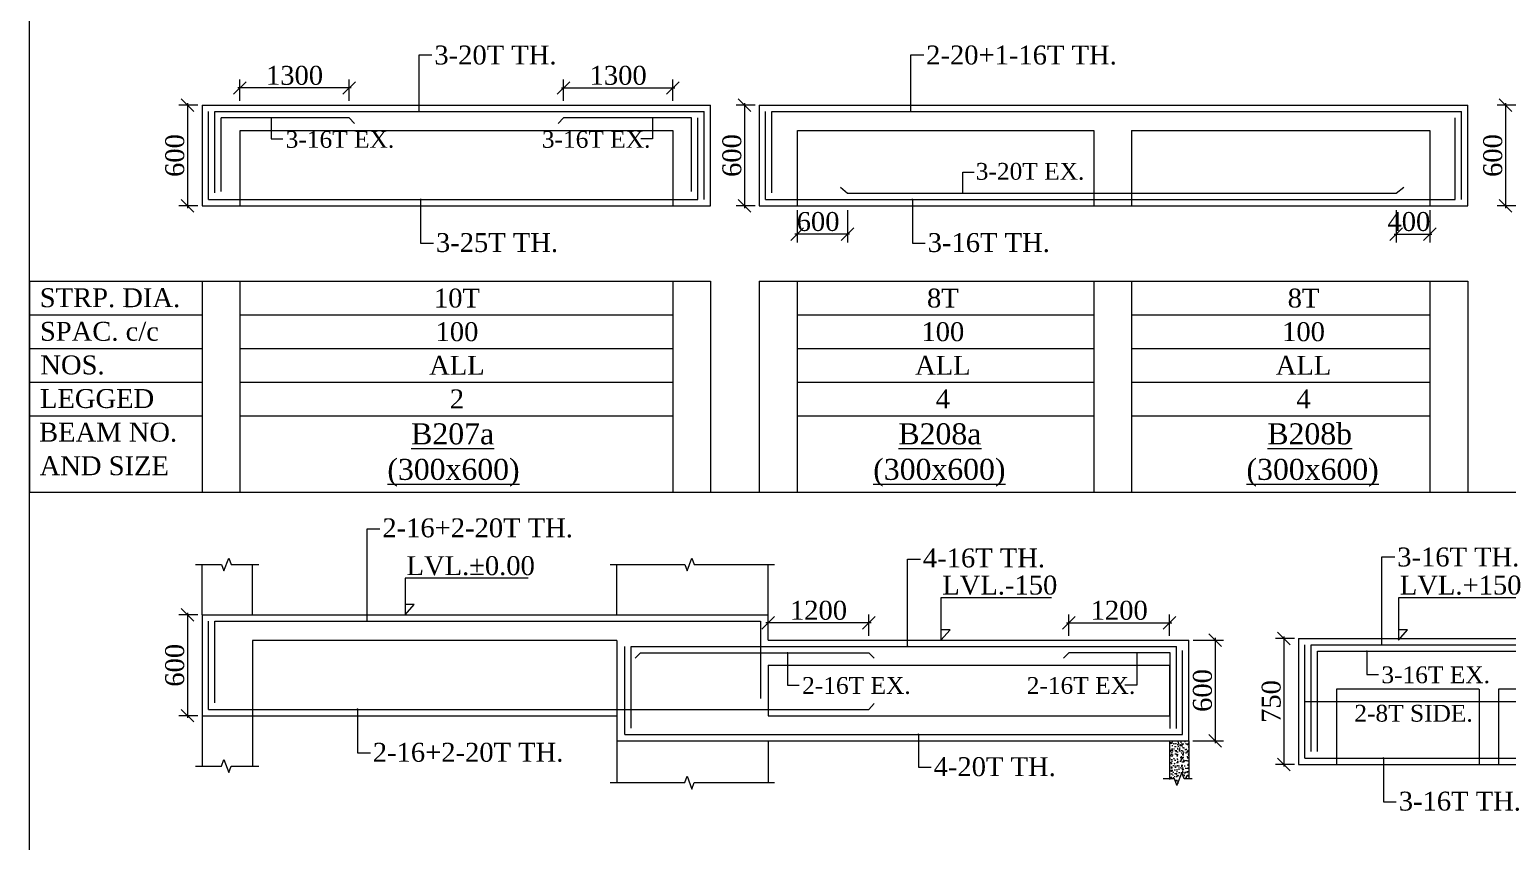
# Model space of a CAD drawing. Header units: millimetres. Extents: x 9781889 to 10654170, y -7832723 to -7608561.
# Drawn here: x 10545497 to 10563083, y -7790389 to -7780726 of the extents above; entities that cross this region are included whole.
import ezdxf
from ezdxf.enums import TextEntityAlignment as Align

# ---------------------------------------------------------------- set-up
doc = ezdxf.new("R2010")
doc.units = ezdxf.units.MM
doc.header["$LTSCALE"] = 10
doc.header["$PDMODE"] = 3
doc.linetypes.add('HIDDEN', pattern=[0.375, 0.25, -0.125])
for name, color, linetype, lineweight in [('LVL', 3, 'Continuous', 0), ('S-CUT OUT LINE', 9, 'Continuous', 0), ('S-DIM L.S.', 7, 'Continuous', 0), ('S-HATCH', 8, 'Continuous', 0), ('S-L.S.SECTION', 5, 'Continuous', 0), ('S-L.S.SLAB LINE', 252, 'HIDDEN', 0), ('S-L.S.STEEL', 1, 'Continuous', 9), ('S-L.S.STEEL 1', 6, 'Continuous', 0), ('S-SECTION MARK', 7, 'Continuous', 0), ('S-SHEET', 251, 'Continuous', 0), ('S-TEXT', 7, 'Continuous', 0), ('S-TEXT L.S. BEAM NO.', 30, 'Continuous', 0), ('S-TEXT. L.S.', 7, 'Continuous', 0)]:
    doc.layers.add(name, color=color, linetype=linetype, lineweight=lineweight)
doc.styles.add('135', font='arial.ttf', dxfattribs={"width": 0.8, "height": 135})
doc.styles.get("Standard").update_dxf_attribs({"font": 'arial.ttf'})
doc.styles.add('TEXT', font='times.ttf')
doc.dimstyles.new('75', dxfattribs={"dimtxt": 135, "dimasz": 90, "dimexe": 0.1, "dimexo": 0.03, "dimgap": 0.09, "dimtad": 1, "dimdec": 0, "dimzin": 0, "dimdsep": 46, "dimtxsty": '135', "dimblk": 'ARCHTICK', "dimcen": 0.09, "dimclrd": 256, "dimclre": 256, "dimclrt": 256, "dimadec": 0, "dimazin": 0, "dimtfac": 1, "dimtdec": 0, "dimtofl": 0, "dimtmove": 1, "dimatfit": 3, "dimldrblk": 'DOTSMALL', "dimfxl": 1, "dimtolj": 1, "dimtzin": 0, "dimlwd": -1, "dimlwe": -1, "dimarcsym": 0})
doc.dimstyles.new('SETU_1', dxfattribs={"dimtxt": 200, "dimasz": 150, "dimexe": 100, "dimexo": 50, "dimgap": 35, "dimtad": 1, "dimdec": 0, "dimzin": 0, "dimdsep": 46, "dimtxsty": 'Standard', "dimblk": 'OBLIQUE', "dimcen": 150, "dimdle": 25, "dimclrd": 256, "dimclre": 7, "dimclrt": 256, "dimadec": 0, "dimazin": 0, "dimtfac": 1, "dimtdec": 0, "dimtofl": 0, "dimtmove": 1, "dimatfit": 3, "dimfxl": 1, "dimtolj": 1, "dimtzin": 0, "dimlwd": -1, "dimlwe": 5, "dimarcsym": 1})

# ---------------------------------------------------------------- blocks, each defined once
blk = doc.blocks.new('_ArchTick')
at = {"color": 0, "linetype": 'ByBlock', "const_width": 0.15}
blk.add_lwpolyline([(-0.5, -0.5), (0.5, 0.5)], dxfattribs=at)
blk = doc.blocks.new('_Oblique')
at = {"color": 0, "linetype": 'ByBlock', "lineweight": -2}
blk.add_line((-0.5, -0.5), (0.5, 0.5), dxfattribs=at)
blk = doc.blocks.new('*D6')
at = {"layer": 'Defpoints', "color": 0, "transparency": 16777216}
for p in [(10560598, -7787973), (10560423, -7789473), (10560598, -7789473)]:
    blk.add_point(p, dxfattribs=at)
at = {"layer": 'S-DIM L.S.', "color": 7, "lineweight": 5, "transparency": 16777216}
for p, q in [((10560548, -7787973), (10560323, -7787973)), ((10560548, -7789473), (10560323, -7789473))]:
    blk.add_line(p, q, dxfattribs=at)
at = {"layer": 'S-DIM L.S.', "transparency": 16777216}
blk.add_line((10560423, -7787948), (10560423, -7789498), dxfattribs=at)
at = {"layer": 'S-DIM L.S.', "transparency": 16777216, "xscale": 150, "yscale": 150, "zscale": 150}
for p, rotation in [((10560423, -7787973), 90), ((10560423, -7789473), 270)]:
    blk.add_blockref('_Oblique', p, dxfattribs=dict(at, rotation=rotation))
at = {"layer": 'S-DIM L.S.', "transparency": 16777216, "insert": (10560273, -7788723), "char_height": 225, "attachment_point": 5, "rotation": 90, "style": 'TEXT'}
blk.add_mtext('\\A1;750', dxfattribs=at)
blk = doc.blocks.new('*D1109')
at = {"layer": 'Defpoints', "color": 0, "transparency": 16777216}
for p in [(10547550, -7787692), (10547375, -7788892), (10547550, -7788892)]:
    blk.add_point(p, dxfattribs=at)
at = {"layer": 'S-DIM L.S.', "color": 7, "lineweight": 5, "transparency": 16777216}
for p, q in [((10547500, -7787692), (10547275, -7787692)), ((10547500, -7788892), (10547275, -7788892))]:
    blk.add_line(p, q, dxfattribs=at)
at = {"layer": 'S-DIM L.S.', "transparency": 16777216}
blk.add_line((10547375, -7787667), (10547375, -7788917), dxfattribs=at)
at = {"layer": 'S-DIM L.S.', "transparency": 16777216, "xscale": 150, "yscale": 150, "zscale": 150}
for p, rotation in [((10547375, -7787692), 90), ((10547375, -7788892), 270)]:
    blk.add_blockref('_Oblique', p, dxfattribs=dict(at, rotation=rotation))
at = {"layer": 'S-DIM L.S.', "transparency": 16777216, "insert": (10547225, -7788292), "char_height": 225, "attachment_point": 5, "rotation": 90, "style": 'TEXT'}
blk.add_mtext('\\A1;600', dxfattribs=at)
blk = doc.blocks.new('*D1110')
at = {"layer": 'Defpoints', "color": 0, "transparency": 16777216}
for p in [(10554285, -7787788), (10554285, -7787992, 0), (10555485, -7787992, 0)]:
    blk.add_point(p, dxfattribs=at)
at = {"layer": 'S-DIM L.S.', "color": 7, "lineweight": 5, "transparency": 16777216}
for p, q in [((10554285, -7787942), (10554285, -7787688)), ((10555485, -7787942), (10555485, -7787688))]:
    blk.add_line(p, q, dxfattribs=at)
at = {"layer": 'S-DIM L.S.', "transparency": 16777216}
blk.add_line((10555510, -7787788), (10554260, -7787788), dxfattribs=at)
at = {"layer": 'S-DIM L.S.', "transparency": 16777216, "xscale": 150, "yscale": 150, "zscale": 150, "rotation": 180}
blk.add_blockref('_Oblique', (10554285, -7787788), dxfattribs=at)
at = {"layer": 'S-DIM L.S.', "transparency": 16777216, "xscale": 150, "yscale": 150, "zscale": 150}
blk.add_blockref('_Oblique', (10555485, -7787788), dxfattribs=at)
at = {"layer": 'S-DIM L.S.', "transparency": 16777216, "insert": (10554885, -7787639), "char_height": 225, "attachment_point": 5, "style": 'TEXT'}
blk.add_mtext('\\A1;1200', dxfattribs=at)
blk = doc.blocks.new('*D1111')
at = {"layer": 'Defpoints', "color": 0, "transparency": 16777216}
for p in [(10559063, -7787788), (10557863, -7787992, 0), (10559063, -7787992, 0)]:
    blk.add_point(p, dxfattribs=at)
at = {"layer": 'S-DIM L.S.', "color": 7, "lineweight": 5, "transparency": 16777216}
for p, q in [((10557863, -7787942), (10557863, -7787688)), ((10559063, -7787942), (10559063, -7787688))]:
    blk.add_line(p, q, dxfattribs=at)
at = {"layer": 'S-DIM L.S.', "transparency": 16777216}
blk.add_line((10557838, -7787788), (10559088, -7787788), dxfattribs=at)
at = {"layer": 'S-DIM L.S.', "transparency": 16777216, "xscale": 150, "yscale": 150, "zscale": 150, "rotation": 180}
blk.add_blockref('_Oblique', (10557863, -7787788), dxfattribs=at)
at = {"layer": 'S-DIM L.S.', "transparency": 16777216, "xscale": 150, "yscale": 150, "zscale": 150}
blk.add_blockref('_Oblique', (10559063, -7787788), dxfattribs=at)
at = {"layer": 'S-DIM L.S.', "transparency": 16777216, "insert": (10558463, -7787639), "char_height": 225, "attachment_point": 5, "style": 'TEXT'}
blk.add_mtext('\\A1;1200', dxfattribs=at)
blk = doc.blocks.new('*D1303')
at = {"layer": 'Defpoints', "color": 0, "transparency": 16777216}
for p in [(10559293, -7787992), (10559289, -7789192, 0), (10559604, -7789192)]:
    blk.add_point(p, dxfattribs=at)
at = {"layer": 'S-DIM L.S.', "color": 7, "lineweight": 5, "transparency": 16777216}
for p, q in [((10559343, -7787992), (10559704, -7787992)), ((10559339, -7789192), (10559704, -7789192))]:
    blk.add_line(p, q, dxfattribs=at)
at = {"layer": 'S-DIM L.S.', "transparency": 16777216}
blk.add_line((10559604, -7787967), (10559604, -7789217), dxfattribs=at)
at = {"layer": 'S-DIM L.S.', "transparency": 16777216, "xscale": 150, "yscale": 150, "zscale": 150}
for p, rotation in [((10559604, -7787992), 90), ((10559604, -7789192), 270)]:
    blk.add_blockref('_Oblique', p, dxfattribs=dict(at, rotation=rotation))
at = {"layer": 'S-DIM L.S.', "transparency": 16777216, "insert": (10559455, -7788592), "char_height": 225, "attachment_point": 5, "rotation": 90, "style": 'TEXT'}
blk.add_mtext('\\A1;600', dxfattribs=at)
blk = doc.blocks.new('*D1350')
at = {"layer": 'Defpoints', "color": 0, "transparency": 16777216}
for p in [(10554180, -7781625), (10554005, -7782825), (10554180, -7782825)]:
    blk.add_point(p, dxfattribs=at)
at = {"layer": 'S-DIM L.S.', "color": 7, "lineweight": 5, "transparency": 16777216}
for p, q in [((10554130, -7781625), (10553905, -7781625)), ((10554130, -7782825), (10553905, -7782825))]:
    blk.add_line(p, q, dxfattribs=at)
at = {"layer": 'S-DIM L.S.', "transparency": 16777216}
blk.add_line((10554005, -7781600), (10554005, -7782850), dxfattribs=at)
at = {"layer": 'S-DIM L.S.', "transparency": 16777216, "xscale": 150, "yscale": 150, "zscale": 150}
for p, rotation in [((10554005, -7781625), 90), ((10554005, -7782825), 270)]:
    blk.add_blockref('_Oblique', p, dxfattribs=dict(at, rotation=rotation))
at = {"layer": 'S-DIM L.S.', "transparency": 16777216, "insert": (10553855, -7782225), "char_height": 225, "attachment_point": 5, "rotation": 90, "style": 'TEXT'}
blk.add_mtext('\\A1;600', dxfattribs=at)
blk = doc.blocks.new('*D1351')
at = {"layer": 'Defpoints', "color": 0, "transparency": 16777216}
for p in [(10554630, -7782825, 0), (10555230, -7782825, 0), (10554630, -7783161)]:
    blk.add_point(p, dxfattribs=at)
at = {"layer": 'S-DIM L.S.', "color": 7, "lineweight": 5, "transparency": 16777216}
for p, q in [((10554630, -7782875), (10554630, -7783261)), ((10555230, -7782875), (10555230, -7783261))]:
    blk.add_line(p, q, dxfattribs=at)
at = {"layer": 'S-DIM L.S.', "transparency": 16777216}
blk.add_line((10555255, -7783161), (10554605, -7783161), dxfattribs=at)
at = {"layer": 'S-DIM L.S.', "transparency": 16777216, "xscale": 150, "yscale": 150, "zscale": 150, "rotation": 180}
blk.add_blockref('_Oblique', (10554630, -7783161), dxfattribs=at)
at = {"layer": 'S-DIM L.S.', "transparency": 16777216, "xscale": 150, "yscale": 150, "zscale": 150}
blk.add_blockref('_Oblique', (10555230, -7783161), dxfattribs=at)
at = {"layer": 'S-DIM L.S.', "transparency": 16777216, "insert": (10554880, -7783012), "char_height": 225, "attachment_point": 5, "style": 'TEXT'}
blk.add_mtext('\\A1;600', dxfattribs=at)
blk = doc.blocks.new('*D1352')
at = {"layer": 'Defpoints', "color": 0, "transparency": 16777216}
for p in [(10561760, -7782825, 0), (10562160, -7782825, 0), (10562160, -7783161)]:
    blk.add_point(p, dxfattribs=at)
at = {"layer": 'S-DIM L.S.', "color": 7, "lineweight": 5, "transparency": 16777216}
for p, q in [((10561760, -7782875), (10561760, -7783261)), ((10562160, -7782875), (10562160, -7783261))]:
    blk.add_line(p, q, dxfattribs=at)
at = {"layer": 'S-DIM L.S.', "transparency": 16777216}
blk.add_line((10561735, -7783161), (10562185, -7783161), dxfattribs=at)
at = {"layer": 'S-DIM L.S.', "transparency": 16777216, "xscale": 150, "yscale": 150, "zscale": 150, "rotation": 180}
blk.add_blockref('_Oblique', (10561760, -7783161), dxfattribs=at)
at = {"layer": 'S-DIM L.S.', "transparency": 16777216, "xscale": 150, "yscale": 150, "zscale": 150}
blk.add_blockref('_Oblique', (10562160, -7783161), dxfattribs=at)
at = {"layer": 'S-DIM L.S.', "transparency": 16777216, "insert": (10561910, -7783012), "char_height": 225, "attachment_point": 5, "style": 'TEXT'}
blk.add_mtext('\\A1;400', dxfattribs=at)
blk = doc.blocks.new('*D1353')
at = {"layer": 'Defpoints', "color": 0, "transparency": 16777216}
for p in [(10547550, -7781625), (10547375, -7782825), (10547550, -7782825)]:
    blk.add_point(p, dxfattribs=at)
at = {"layer": 'S-DIM L.S.', "color": 7, "lineweight": 5, "transparency": 16777216}
for p, q in [((10547500, -7781625), (10547275, -7781625)), ((10547500, -7782825), (10547275, -7782825))]:
    blk.add_line(p, q, dxfattribs=at)
at = {"layer": 'S-DIM L.S.', "transparency": 16777216}
blk.add_line((10547375, -7781600), (10547375, -7782850), dxfattribs=at)
at = {"layer": 'S-DIM L.S.', "transparency": 16777216, "xscale": 150, "yscale": 150, "zscale": 150}
for p, rotation in [((10547375, -7781625), 90), ((10547375, -7782825), 270)]:
    blk.add_blockref('_Oblique', p, dxfattribs=dict(at, rotation=rotation))
at = {"layer": 'S-DIM L.S.', "transparency": 16777216, "insert": (10547226, -7782225), "char_height": 225, "attachment_point": 5, "rotation": 90, "style": 'TEXT'}
blk.add_mtext('\\A1;600', dxfattribs=at)
blk = doc.blocks.new('*D1354')
at = {"layer": 'Defpoints', "color": 0, "transparency": 16777216}
for p in [(10553151, -7781421), (10551851, -7781625, 0), (10553151, -7781625, 0)]:
    blk.add_point(p, dxfattribs=at)
at = {"layer": 'S-DIM L.S.', "color": 7, "lineweight": 5, "transparency": 16777216}
for p, q in [((10551851, -7781575), (10551851, -7781321)), ((10553151, -7781575), (10553151, -7781321))]:
    blk.add_line(p, q, dxfattribs=at)
at = {"layer": 'S-DIM L.S.', "transparency": 16777216}
blk.add_line((10551826, -7781421), (10553176, -7781421), dxfattribs=at)
at = {"layer": 'S-DIM L.S.', "transparency": 16777216, "xscale": 150, "yscale": 150, "zscale": 150, "rotation": 180}
blk.add_blockref('_Oblique', (10551851, -7781421), dxfattribs=at)
at = {"layer": 'S-DIM L.S.', "transparency": 16777216, "xscale": 150, "yscale": 150, "zscale": 150}
blk.add_blockref('_Oblique', (10553151, -7781421), dxfattribs=at)
at = {"layer": 'S-DIM L.S.', "transparency": 16777216, "insert": (10552501, -7781272), "char_height": 225, "attachment_point": 5, "style": 'TEXT'}
blk.add_mtext('\\A1;1300', dxfattribs=at)
blk = doc.blocks.new('*D1355')
at = {"layer": 'Defpoints', "color": 0, "transparency": 16777216}
for p in [(10548000, -7781421), (10548000, -7781625, 0), (10549300, -7781625, 0)]:
    blk.add_point(p, dxfattribs=at)
at = {"layer": 'S-DIM L.S.', "color": 7, "lineweight": 5, "transparency": 16777216}
for p, q in [((10548000, -7781575), (10548000, -7781321)), ((10549300, -7781575), (10549300, -7781321))]:
    blk.add_line(p, q, dxfattribs=at)
at = {"layer": 'S-DIM L.S.', "transparency": 16777216}
blk.add_line((10549325, -7781421), (10547975, -7781421), dxfattribs=at)
at = {"layer": 'S-DIM L.S.', "transparency": 16777216, "xscale": 150, "yscale": 150, "zscale": 150, "rotation": 180}
blk.add_blockref('_Oblique', (10548000, -7781421), dxfattribs=at)
at = {"layer": 'S-DIM L.S.', "transparency": 16777216, "xscale": 150, "yscale": 150, "zscale": 150}
blk.add_blockref('_Oblique', (10549300, -7781421), dxfattribs=at)
at = {"layer": 'S-DIM L.S.', "transparency": 16777216, "insert": (10548650, -7781272), "char_height": 225, "attachment_point": 5, "style": 'TEXT'}
blk.add_mtext('\\A1;1300', dxfattribs=at)
blk = doc.blocks.new('*D1356')
at = {"layer": 'Defpoints', "color": 0, "transparency": 16777216}
for p in [(10563234, -7781625), (10563059, -7782825), (10563234, -7782825)]:
    blk.add_point(p, dxfattribs=at)
at = {"layer": 'S-DIM L.S.', "color": 7, "lineweight": 5, "transparency": 16777216}
for p, q in [((10563184, -7781625), (10562959, -7781625)), ((10563184, -7782825), (10562959, -7782825))]:
    blk.add_line(p, q, dxfattribs=at)
at = {"layer": 'S-DIM L.S.', "transparency": 16777216}
blk.add_line((10563059, -7781600), (10563059, -7782850), dxfattribs=at)
at = {"layer": 'S-DIM L.S.', "transparency": 16777216, "xscale": 150, "yscale": 150, "zscale": 150}
for p, rotation in [((10563059, -7781625), 90), ((10563059, -7782825), 270)]:
    blk.add_blockref('_Oblique', p, dxfattribs=dict(at, rotation=rotation))
at = {"layer": 'S-DIM L.S.', "transparency": 16777216, "insert": (10562909, -7782225), "char_height": 225, "attachment_point": 5, "rotation": 90, "style": 'TEXT'}
blk.add_mtext('\\A1;600', dxfattribs=at)

msp = doc.modelspace()

# ---------------------------------------------------------------- hatches: boundary and pattern name
at = {"layer": 'S-HATCH'}
h = msp.add_hatch(dxfattribs=at)
h.set_pattern_fill('AR-CONC', color=256, scale=0.5)
h.set_pattern_definition([(50, (763674.94, -60574.88), (91.0923345, -7.96954277), [9.525, -104.775]), (355, (763674.94, -60574.88), (-17.6217107, 95.5284226), [7.62, -83.8202921]), (100.4514447, (763682.53, -60575.54), (73.47062355, 87.55887596), [8.0950044, -89.0451223]), (46.1842, (763674.94, -60549.48), (135.5395204, -21.021164), [14.2875, -157.1625]), (96.6355576, (763686.23, -60551.23), (118.702067, 123.7130623), [12.1425116, -133.5678041]), (351.1841512, (763674.94, -60549.48), (118.702067, 123.7130623), [11.4299835, -125.729866]), (21, (763687.64, -60555.83), (75.80719563, -51.1325991), [9.525, -104.775]), (326, (763687.64, -60555.83), (30.9010142, 92.09398306), [7.62, -83.82]), (71.451445, (763693.96, -60560.09), (106.70820964, 40.96138444), [8.0950044, -89.0449688]), (37.5, (763674.94, -60574.88), (1.544301625, 42.27751944), [0, -82.804, 0, -85.09, 0, -84.1375]), (7.5, (763674.94, -60574.88), (33.40983126, 50.09028741), [0, -48.514, 0, -80.899, 0, -32.0675]), (327.5, (763646.618, -60574.88), (67.79529758, -2.864372), [0, -31.75, 0, -99.06, 0, -131.445]), (317.5, (763633.92, -60574.88), (74.0645907, 12.71324552), [0, -41.275, 0, -65.786, 0, -93.345])])
h.paths.add_polyline_path([(10559234.8, -7789643.5), (10559293.1, -7789643.5), (10559293.1, -7789192), (10559063.1, -7789192), (10559063.1, -7789643.5), (10559123, -7789643.5), (10559150.9, -7789720.3), (10559206.9, -7789566.6)])

# ---------------------------------------------------------------- linework, layer by layer
at = {"layer": 'LVL', "linetype": 'Continuous', "elevation": 0}
for points in [[(10551428.7, -7787257), (10549967.5, -7787257), (10549967.5, -7787692), (10550075.6, -7787569.9), (10549967.5, -7787569.9)], [(10557656.6, -7787488.6), (10556342.4, -7787488.6), (10556342.4, -7787992), (10556450.5, -7787869.9), (10556342.4, -7787869.9)], [(10563248.2, -7787488.6), (10561787, -7787488.6), (10561787, -7787992), (10561895.2, -7787869.9), (10561787, -7787869.9)]]:
    msp.add_lwpolyline(points, dxfattribs=at)
at = {"layer": 'S-CUT OUT LINE', "color": 5, "elevation": 0}
for points in [[(10547471.9, -7787092), (10547782.7, -7787092), (10547810.7, -7787168.9), (10547866.6, -7787015.2), (10547894.6, -7787092), (10548225.2, -7787092)], [(10552407, -7787092), (10553293.6, -7787092), (10553321.6, -7787168.9), (10553377.5, -7787015.2), (10553405.5, -7787092), (10554360.2, -7787092)], [(10547471.9, -7789492), (10547782.7, -7789492), (10547810.7, -7789415.2), (10547866.6, -7789568.9), (10547894.6, -7789492), (10548225.2, -7789492)], [(10552407, -7789688.2), (10553293.6, -7789688.2), (10553321.6, -7789611.3), (10553377.5, -7789765), (10553405.5, -7789688.2), (10554360.2, -7789688.2)]]:
    msp.add_lwpolyline(points, dxfattribs=at)
at = {"layer": 'S-CUT OUT LINE', "color": 1, "elevation": 0}
msp.add_lwpolyline([(10559332.5, -7789643.5), (10559234.8, -7789643.5), (10559206.9, -7789566.6), (10559150.9, -7789720.3), (10559123, -7789643.5), (10558988.1, -7789643.5)], dxfattribs=at)
at = {"layer": 'S-L.S.SECTION'}
for p, q in [((10547550.2, -7781625.1, 0), (10553600.7, -7781625.1, 0)), ((10547550.2, -7781625.1, 0), (10547550.2, -7782825.1, 0)), ((10553600.7, -7782825.1, 0), (10553600.7, -7781625.1, 0)), ((10554179.8, -7781625.1, 0), (10562610.4, -7781625.1, 0)), ((10554179.9, -7781625.1, 0), (10554179.9, -7782825.1, 0)), ((10562610.4, -7782825.1, 0), (10562610.4, -7781625.1, 0)), ((10547550.2, -7782825.1, 0), (10553600.7, -7782825.1, 0)), ((10554179.8, -7782825.1, 0), (10562610.4, -7782825.1, 0)), ((10547550.2, -7787692, 0), (10547550.2, -7787092, 0)), ((10548150.2, -7787692, 0), (10548150.2, -7787092, 0)), ((10552485.2, -7787692, 0), (10552485.2, -7787092, 0)), ((10554285.2, -7787992, 0), (10554285.2, -7787092, 0)), ((10547550.1, -7787692, 0), (10554285.2, -7787692, 0)), ((10547550.1, -7787692, 0), (10547550.1, -7788892, 0)), ((10554285.2, -7787992, 0), (10559293.1, -7787992, 0)), ((10559293.1, -7789192, 0), (10559293.1, -7787992, 0)), ((10559293.1, -7789192, 0), (10559293.1, -7787992, 0)), ((10560598.4, -7787973.4, 0), (10564178.4, -7787973.4, 0)), ((10560598.5, -7787973.4, 0), (10560598.5, -7789473.4, 0)), ((10547550.1, -7788892, 0), (10552485.2, -7788892, 0)), ((10547550.2, -7788892, 0), (10547550.2, -7789492, 0)), ((10548150.2, -7788892, 0), (10548150.2, -7789492, 0)), ((10552485.2, -7788892, 0), (10552485.2, -7789688.2, 0)), ((10552485.2, -7789192, 0), (10559289, -7789192, 0)), ((10554285.2, -7789192, 0), (10554285.2, -7789688.2, 0)), ((10560598.4, -7789473.4, 0), (10564178.4, -7789473.4, 0))]:
    msp.add_line(p, q, dxfattribs=at)
at = {"layer": 'S-L.S.SECTION', "color": 1}
for p, q in [((10559063.1, -7789192, 0), (10559063.1, -7789643.5, 0)), ((10559293.1, -7789192, 0), (10559293.1, -7789643.5, 0))]:
    msp.add_line(p, q, dxfattribs=at)
at = {"layer": 'S-L.S.SLAB LINE', "ltscale": 0.3}
for p, q in [((10547550.2, -7781925.1, 0), (10547550.2, -7781925.1, 0)), ((10548000.2, -7781925.1, 0), (10553150.7, -7781925.1, 0)), ((10548000.2, -7781925.1, 0), (10548000.2, -7782825.1, 0)), ((10553150.7, -7781925.1, 0), (10553150.7, -7782825.1, 0)), ((10554179.8, -7781925.1, 0), (10554179.9, -7781925.1, 0)), ((10554629.9, -7781925.1, 0), (10558159.9, -7781925.1, 0)), ((10554629.9, -7781925.1, 0), (10554629.9, -7782825.1, 0)), ((10558159.9, -7781925.1, 0), (10558159.9, -7782825.1, 0)), ((10558609.9, -7781925.1, 0), (10562160.4, -7781925.1, 0)), ((10558609.9, -7781925.1, 0), (10558609.9, -7782825.1, 0)), ((10562160.4, -7781925.1, 0), (10562160.4, -7782825.1, 0)), ((10547550.1, -7787992, 0), (10547550.1, -7787992, 0)), ((10548150.2, -7787992, 0), (10552485.2, -7787992, 0)), ((10548150.2, -7787992, 0), (10548150.2, -7788892, 0)), ((10552485.3, -7787992, 0), (10552485.3, -7788892, 0)), ((10554285.2, -7788292, 0), (10559063.1, -7788292, 0)), ((10554285.2, -7788292, 0), (10554285.2, -7788892, 0)), ((10559063.1, -7788292, 0), (10559063.1, -7788892, 0)), ((10559063.1, -7788292, 0), (10559063.1, -7788892, 0)), ((10560598.4, -7788573.4, 0), (10560598.5, -7788573.4, 0)), ((10561048.4, -7788573.4, 0), (10562748.4, -7788573.4, 0)), ((10561048.5, -7788573.4, 0), (10561048.5, -7789473.4, 0)), ((10562748.4, -7788573.4), (10562748.4, -7789473.4)), ((10562978.4, -7788573.4), (10562978.4, -7789473.4)), ((10562978.4, -7788573.4, 0), (10563728.4, -7788573.4)), ((10554285.2, -7788892, 0), (10559063.1, -7788892, 0))]:
    msp.add_line(p, q, dxfattribs=at)
at = {"layer": 'S-L.S.STEEL'}
for p, q in [((10547625.2, -7782750.1, 0), (10547625.2, -7781700.1, 0)), ((10547700.2, -7781700.1, 0), (10553525.7, -7781700.1, 0)), ((10547700.2, -7782670.5, 0), (10547700.2, -7781700.1, 0)), ((10553525.7, -7782750.1, 0), (10553525.7, -7781700.1, 0)), ((10554254.8, -7782750.1, 0), (10554254.8, -7781700.1, 0)), ((10554329.8, -7781700.1, 0), (10562535.4, -7781700.1, 0)), ((10554329.8, -7782670.5, 0), (10554329.8, -7781700.1, 0)), ((10562535.4, -7782750.1, 0), (10562535.4, -7781700.1, 0)), ((10549300.3, -7781775.1, 0), (10547775.2, -7781775.1, 0)), ((10547775.2, -7782653.9, 0), (10547775.2, -7781775.1, 0)), ((10549300.3, -7781775.1, 0), (10549363.5, -7781842, 0)), ((10553375.7, -7782653.9, 0), (10553375.7, -7781775.1, 0)), ((10553450.7, -7782750.1, 0), (10553450.7, -7781775.1, 0)), ((10562460.4, -7782750.1, 0), (10562460.4, -7781775.1, 0)), ((10547625.2, -7782750.1, 0), (10553450.7, -7782750.1, 0)), ((10554254.8, -7782750.1, 0), (10562460.4, -7782750.1, 0)), ((10547625.1, -7788817, 0), (10547625.1, -7787767, 0)), ((10552579.8, -7789117, 0), (10552579.8, -7788067, 0)), ((10552654.8, -7788067, 0), (10559143.1, -7788067, 0)), ((10552654.8, -7789042, 0), (10552654.8, -7788067, 0)), ((10559143.1, -7789045, 0), (10559143.1, -7788067, 0)), ((10560673.4, -7789398.4, 0), (10560673.4, -7788048.4, 0)), ((10560748.4, -7788048.4, 0), (10564103.4, -7788048.4, 0)), ((10560748.4, -7789318.7, 0), (10560748.4, -7788048.4, 0)), ((10552766.2, -7788142, 0), (10552703, -7788208.9, 0)), ((10552766.2, -7788142, 0), (10555485.3, -7788142, 0)), ((10555485.3, -7788142, 0), (10555548.5, -7788208.9, 0)), ((10557863, -7788142, 0), (10557799.8, -7788208.9, 0)), ((10559068.1, -7788142, 0), (10557863, -7788142, 0)), ((10559068.1, -7789045, 0), (10559068.1, -7788142, 0)), ((10559218.1, -7789117, 0), (10559218.1, -7788114.9, 0)), ((10560823.4, -7788123.4, 0), (10563953.4, -7788123.4, 0)), ((10560823.4, -7789318.7, 0), (10560823.4, -7788123.4, 0)), ((10555485.3, -7788817, 0), (10555548.8, -7788746.6, 0)), ((10547625.1, -7788817, 0), (10555485.3, -7788817, 0)), ((10552579.8, -7789117, 0), (10559218.1, -7789117, 0)), ((10560673.4, -7789398.4, 0), (10564028.4, -7789398.4, 0))]:
    msp.add_line(p, q, dxfattribs=at)
at = {"layer": 'S-L.S.STEEL', "elevation": 0}
msp.add_lwpolyline([(10561849.2, -7782606.9), (10561759.7, -7782675.1), (10555230, -7782675.1), (10555148, -7782604.4)], dxfattribs=at)
at = {"layer": 'S-L.S.STEEL'}
for points in [[(10553375.7, -7781775.1, 0), (10551850.7, -7781775.1, 0), (10551787.5, -7781842, 0)], [(10547700.1, -7788737.4, 0), (10547700.1, -7787767, 0), (10554195.8, -7787767, 0), (10554195.8, -7788687.9, 0)]]:
    msp.add_polyline3d(points, dxfattribs=at)
at = {"layer": 'S-L.S.STEEL 1'}
msp.add_line((10560673.4, -7788723.4, 0), (10564103.4, -7788723.4, 0), dxfattribs=at)
at = {"layer": 'S-SHEET'}
for p, q in [((10545497.1, -7783721.6, 0), (10547550.2, -7783721.6, 0)), ((10545497.1, -7783721.6), (10545497.1, -7786230.9)), ((10547550.2, -7783721.6, 0), (10553600.7, -7783721.6, 0)), ((10547550.2, -7783721.6, 0), (10547550.2, -7786230.9, 0)), ((10548000.2, -7783721.6, 0), (10548000.2, -7786230.9, 0)), ((10553150.7, -7783721.6, 0), (10553150.7, -7786230.9, 0)), ((10553600.7, -7783721.6, 0), (10553600.7, -7786230.9, 0)), ((10554179.8, -7783721.6, 0), (10562610.4, -7783721.6, 0)), ((10554179.8, -7783721.6), (10554179.8, -7786230.9)), ((10554629.8, -7783721.6, 0), (10554629.8, -7786230.9, 0)), ((10558159.9, -7783721.6, 0), (10558159.9, -7786230.9, 0)), ((10558609.9, -7783721.6, 0), (10558609.9, -7786230.9, 0)), ((10562160.4, -7783721.6, 0), (10562160.4, -7786230.9, 0)), ((10562610.4, -7783721.6, 0), (10562610.4, -7786230.9, 0)), ((10545497.1, -7784121.6, 0), (10547550.2, -7784121.6, 0)), ((10548000.2, -7784121.6, 0), (10553150.7, -7784121.6, 0)), ((10554629.8, -7784121.6, 0), (10558159.9, -7784121.6, 0)), ((10558609.9, -7784121.6, 0), (10562160.4, -7784121.6, 0)), ((10545497.1, -7784521.6, 0), (10547550.2, -7784521.6, 0)), ((10548000.2, -7784521.6, 0), (10553150.7, -7784521.6, 0)), ((10554629.8, -7784521.6, 0), (10558159.9, -7784521.6, 0)), ((10558609.9, -7784521.6, 0), (10562160.4, -7784521.6, 0)), ((10545497.1, -7784921.6, 0), (10547550.2, -7784921.6, 0)), ((10548000.2, -7784921.6, 0), (10553150.7, -7784921.6, 0)), ((10554629.8, -7784921.6, 0), (10558159.9, -7784921.6, 0)), ((10558609.9, -7784921.6, 0), (10562160.4, -7784921.6, 0)), ((10545497.1, -7785321.6, 0), (10547550.2, -7785321.6, 0)), ((10548000.2, -7785321.6, 0), (10553150.7, -7785321.6, 0)), ((10554629.8, -7785321.6, 0), (10558159.9, -7785321.6, 0)), ((10558609.9, -7785321.6, 0), (10562160.4, -7785321.6, 0)), ((10545497.1, -7786230.9), (10596831.2, -7786230.9)), ((10545497.1, -7786230.9, 0), (10547550.2, -7786230.9, 0)), ((10547550.2, -7786230.9, 0), (10553600.7, -7786230.9, 0)), ((10554179.8, -7786230.9, 0), (10562610.4, -7786230.9, 0))]:
    msp.add_line(p, q, dxfattribs=at)
msp.add_lwpolyline([(10545497.1, -7760218.1), (10596831.2, -7760218.1), (10596831.2, -7801877.7), (10545497.1, -7801877.7)], close=True, dxfattribs=at)

# ---------------------------------------------------------------- texts
at = {"layer": 'LVL', "style": 'TEXT'}
for s, p in [('LVL.%%P0.00', (10549983.2, -7787218.6, 0)), ('LVL.-150', (10556358.1, -7787450.2, 0)), ('LVL.+150', (10561802.8, -7787450.2, 0))]:
    msp.add_text(s, height=225, dxfattribs=at).set_placement(p)
at = {"layer": 'S-L.S.STEEL 1', "style": 'TEXT'}
msp.add_text('2-8T SIDE.', height=200, dxfattribs=at).set_placement((10561260.8, -7788963, 0))
at = {"layer": 'S-TEXT', "style": 'TEXT'}
for s, p in [('STRP. DIA.', (10546453.9, -7784029.7, 0)), ('SPAC. c/c', (10546328.3, -7784429.7, 0)), ('NOS.', (10546007.7, -7784829.7, 0)), ('LEGGED', (10546300.4, -7785229.7, 0)), ('BEAM NO.', (10546431.6, -7785629.7, 0)), ('AND SIZE', (10546386.4, -7786029.7, 0))]:
    msp.add_text(s, height=225, dxfattribs=at).set_placement(p, align=Align.CENTER)
at = {"layer": 'S-TEXT', "linetype": 'ByBlock', "style": 'TEXT'}
for s, p in [('10T', (10550582.8, -7783921.6, 0)), ('8T', (10556364.6, -7783921.6, 0)), ('8T', (10560656.6, -7783921.6, 0)), ('100', (10550582.8, -7784321.6, 0)), ('100', (10556364.6, -7784321.6, 0)), ('100', (10560656.6, -7784321.6, 0)), ('ALL', (10550582.8, -7784721.6, 0)), ('ALL', (10556364.6, -7784721.6, 0)), ('ALL', (10560656.6, -7784721.6, 0)), ('2', (10550582.8, -7785121.6, 0)), ('4', (10556364.6, -7785121.6, 0)), ('4', (10560656.6, -7785121.6, 0))]:
    msp.add_text(s, height=225, dxfattribs=at).set_placement(p, align=Align.MIDDLE_CENTER)
at = {"layer": 'S-TEXT L.S. BEAM NO.', "linetype": 'ByBlock', "style": 'TEXT'}
for s, p in [('%%UB207a', (10550038.8, -7785662.3, 0)), ('%%UB208a', (10555836.8, -7785662.3, 0)), ('%%UB208b', (10560226.4, -7785662.3, 0)), ('%%U(300x600)', (10549755, -7786085.3, 0)), ('%%U(300x600)', (10555536.8, -7786085.3, 0)), ('%%U(300x600)', (10559978, -7786085.3, 0))]:
    msp.add_text(s, height=250, dxfattribs=at).set_placement(p)
at = {"layer": 'S-TEXT. L.S.', "style": 'TEXT'}
for s, height, p in [('3-20T TH.', 225, (10550314.2, -7781140.9, 0)), ('2-20+1-16T TH.', 225, (10556166.1, -7781140.9, 0)), ('3-16T EX.', 200, (10548544.8, -7782132.7, 0)), ('3-16T EX.', 200, (10551593, -7782132.7, 0)), ('3-20T EX.', 200, (10556756.4, -7782513.1, 0)), ('3-25T TH.', 225, (10550332.5, -7783373, 0)), ('3-16T TH.', 225, (10556184.5, -7783373, 0)), ('2-16+2-20T TH.', 225, (10549694.8, -7786768.6, 0)), ('4-16T TH.', 225, (10556127.1, -7787126.9, 0)), ('3-16T TH.', 225, (10561771.2, -7787115.4, 0)), ('2-16T EX.', 200, (10554690.2, -7788632.2, 0)), ('2-16T EX.', 200, (10557362.8, -7788632.2, 0)), ('3-16T EX.', 200, (10561583, -7788505.1, 0)), ('2-16+2-20T TH.', 225, (10549581.3, -7789439.9, 0)), ('4-20T TH.', 225, (10556254.9, -7789611, 0)), ('3-16T TH.', 225, (10561789.6, -7790021.2, 0))]:
    msp.add_text(s, height=height, dxfattribs=at).set_placement(p)

# ---------------------------------------------------------------- dimensions: what is measured, and where the dimension line sits
at = {"layer": 'S-DIM L.S.'}
for base, p1, p2, picture, middle in [((10548000.3, -7781421.3, 0), (10549300.3, -7781625.1, 0), (10548000.3, -7781625.1, 0), '*D1355', (10548650.3, -7781271.9, 0)), ((10554285.3, -7787788.2, 0), (10555485.3, -7787992, 0), (10554285.3, -7787992, 0), '*D1110', (10554885.3, -7787638.8, 0))]:
    dim = msp.add_linear_dim(base=base, p1=p1, p2=p2, dimstyle='SETU_1', override={"dimtxt": 225, "dimtxsty": 'TEXT'}, dxfattribs=at)
    dim.commit()
    dim.dimension.update_dxf_attribs({"geometry": picture, "text_midpoint": middle})
for base, p1, p2, picture, middle in [((10553150.7, -7781421.3, 0), (10551850.7, -7781625.1, 0), (10553150.7, -7781625.1, 0), '*D1354', (10552500.7, -7781271.9, 0)), ((10559063, -7787788.2, 0), (10557863, -7787992, 0), (10559063, -7787992, 0), '*D1111', (10558463, -7787638.8, 0))]:
    dim = msp.add_linear_dim(base=base, p1=p1, p2=p2, angle=180, dimstyle='SETU_1', override={"dimtxt": 225, "dimtxsty": 'TEXT'}, dxfattribs=at)
    dim.commit()
    dim.dimension.update_dxf_attribs({"geometry": picture, "text_midpoint": middle})
at = {"layer": 'S-DIM L.S.', "color": 7}
for base, p1, p2, picture, middle in [((10547375, -7782825.1, 0), (10547550.2, -7781625.1, 0), (10547550.2, -7782825.1, 0), '*D1353', (10547225.6, -7782225.1, 0)), ((10554004.7, -7782825.1), (10554179.8, -7781625.1), (10554179.8, -7782825.1), '*D1350', (10553855.2, -7782225.1)), ((10563058.9, -7782825.1, 0), (10563234.1, -7781625.1, 0), (10563234.1, -7782825.1, 0), '*D1356', (10562909.5, -7782225.1, 0)), ((10547374.9, -7788892, 0), (10547550.1, -7787692, 0), (10547550.1, -7788892, 0), '*D1109', (10547225.5, -7788292, 0)), ((10559604.1, -7789192, 0), (10559293.1, -7787992, 0), (10559289, -7789192, 0), '*D1303', (10559454.7, -7788592, 0)), ((10560423.3, -7789473.4), (10560598.4, -7787973.4), (10560598.4, -7789473.4), '*D6', (10560273.5, -7788723.4))]:
    dim = msp.add_linear_dim(base=base, p1=p1, p2=p2, angle=90, dimstyle='SETU_1', override={"dimtxt": 225, "dimlfac": 0.5, "dimtxsty": 'TEXT'}, dxfattribs=at)
    dim.commit()
    dim.dimension.update_dxf_attribs({"geometry": picture, "text_midpoint": middle})
at = {"layer": 'S-DIM L.S.'}
dim = msp.add_linear_dim(base=(10554629.9, -7783161.2, 0), p1=(10555230, -7782825.1, 0), p2=(10554629.9, -7782825.1, 0), dimstyle='SETU_1', override={"dimtxt": 225, "dimtxsty": 'TEXT'}, dxfattribs=at)
dim.commit()
dim.dimension.update_dxf_attribs({"geometry": '*D1351', "text_midpoint": (10554879.9, -7783161.2, 0), "dimtype": 160})
dim = msp.add_linear_dim(base=(10562159.8, -7783161.2, 0), p1=(10561759.7, -7782825.1, 0), p2=(10562159.8, -7782825.1, 0), angle=180, dimstyle='SETU_1', override={"dimtxt": 225, "dimtxsty": 'TEXT'}, dxfattribs=at)
dim.commit()
dim.dimension.update_dxf_attribs({"geometry": '*D1352', "text_midpoint": (10561909.7, -7783161.2, 0), "dimtype": 160})

# ---------------------------------------------------------------- leaders
at = {"layer": 'S-SECTION MARK'}
for points in [[(10550132.5, -7781700.1, 0), (10550132.5, -7781025.7, 0), (10550285.1, -7781025.7, 0)], [(10555984.5, -7781700.1, 0), (10555984.5, -7781025.7, 0), (10556137, -7781025.7, 0)], [(10548370.7, -7781775.1, 0), (10548370.7, -7782027.5, 0), (10548510.1, -7782027.5, 0)], [(10552911.1, -7781775.1, 0), (10552911.1, -7782027.5, 0), (10552771.8, -7782027.5, 0)], [(10556602.5, -7782675.1, 0), (10556602.5, -7782422.8, 0), (10556737.9, -7782422.8, 0)], [(10550150.9, -7782746.2, 0), (10550150.9, -7783268.2, 0), (10550303.4, -7783268.2, 0)], [(10556002.8, -7782746.2, 0), (10556002.8, -7783268.2, 0), (10556155.4, -7783268.2, 0)], [(10549513.2, -7787767, 0), (10549513.2, -7786669.4, 0), (10549665.7, -7786669.4, 0)], [(10555945.4, -7788067, 0), (10555945.4, -7787027.7, 0), (10556098, -7787027.7, 0)], [(10561589.6, -7788048.4, 0), (10561589.6, -7787000.3, 0), (10561742.1, -7787000.3, 0)], [(10554516.2, -7788142, 0), (10554516.2, -7788527, 0), (10554655.5, -7788527, 0)], [(10558671.2, -7788142, 0), (10558671.2, -7788527, 0), (10558531.8, -7788527, 0)], [(10561409, -7788123.4, 0), (10561409, -7788399.9, 0), (10561548.3, -7788399.9, 0)], [(10549399.7, -7788813.1, 0), (10549399.7, -7789335, 0), (10549552.2, -7789335, 0)], [(10556073.2, -7789113.1, 0), (10556073.2, -7789506.2, 0), (10556225.8, -7789506.2, 0)], [(10561607.9, -7789394.5, 0), (10561607.9, -7789916.4, 0), (10561760.5, -7789916.4, 0)]]:
    msp.add_leader(points, dimstyle='75', override={"dimasz": 75}, dxfattribs=at)

doc.saveas('drawing.dxf')
